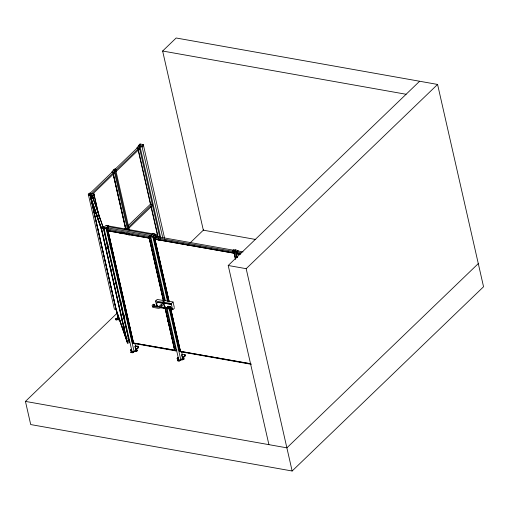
<?xml version="1.0" encoding="UTF-8"?>
<svg xmlns="http://www.w3.org/2000/svg" width="509" height="509" viewBox="0 0 509 509"><rect width="100%" height="100%" fill="white"/><g stroke="black" fill="none" stroke-linecap="round" stroke-linejoin="round"><path stroke-width="0.76" d="M171.056 307.487L170.49 308.448L171.056 307.487L170.483 306.692L169.669 306.545L168.81 308.149L169.128 307.837L167.995 308.002L167.423 307.207L167.983 306.246L168.797 306.393L169.37 307.188M167.983 306.246L167.423 307.207M169.427 307.194L169.669 306.545M118.215 316.776C117.325 318.042 118.349 320.517 120.003 320.422M118.285 316.967L117.929 317.845M130.368 350.326L130.902 349.728A0.662 0.337 -12.8 0 1 131.481 349.479M177.068 358.622L177.603 358.024A0.662 0.337 -12.8 0 1 178.5 357.776M116.434 169.332L114.913 170.311L113.66 172.475L112.031 172.182L113.284 170.025L114.805 169.039L116.434 169.332L116.523 169.72M139.943 146.223L138.69 148.386L137.061 148.094L138.314 145.937L139.943 146.223L160.653 237.385M160.787 307.239L163.682 307.754L165.317 306.558M255.785 239.497L203.333 230.183L162.632 51.021L176.159 37.997L437.581 84.437L483.55 286.758L292.141 471.003L30.712 424.563L25.45 401.404L117.439 312.857M138.849 146.376L138.62 145.37L140.051 143.996L143.309 144.575L164.572 238.174M89.711 193.668L112.75 171.495M115.301 169.039L137.774 147.406M140.121 147.006L90.068 195.189L88.439 194.896M138.62 145.37L141.877 145.949L143.309 144.575M92.721 193.993L114.633 172.901M116.058 171.527L139.657 148.813M143.538 145.574L142.106 146.955L139.498 146.49M135.763 349.938L135 346.591L135.502 346.107L138.372 346.317L138.626 347.431L133.078 352.521A0.662 0.337 -12.8 0 1 132.181 352.769L131.093 352.572A0.662 0.337 -12.8 0 1 130.908 352.133L131.946 351.134L103.842 227.44L105.987 225.372L108.162 225.761L108.741 228.306M103.842 227.44L106.012 227.828L108.162 225.761M108.385 226.766L106.241 228.827L104.071 228.446M106.566 228.885L107.641 227.854L151.084 235.572L150.009 236.602L106.566 228.885L132.544 343.212L175.987 350.93L177.056 349.899M108.729 228.051L107.653 229.082L133.632 343.41M165.253 308.486L174.74 350.23L133.364 343.002L108.003 230.806L149.271 238.136L163.497 300.755M107.068 245.949L108.194 244.867M119.99 233.51L121.117 232.428M124.482 229.184L125.608 228.102L127.237 228.388L126.111 229.47M128.16 225.646L150.639 204.014L152.267 204.3L128.669 227.014M107.571 247.317L108.697 246.235M122.179 233.256L123.305 232.174M107.825 248.437L108.951 247.355M122.993 233.835L124.12 232.753M128.923 228.127L152.515 205.42M149.996 235.381L148.927 236.411L163.669 301.296M165.323 300.787L150.543 235.737L152.687 233.669L154.857 234.057L155.086 235.063L152.942 237.124L150.772 236.742M107.895 230.908L149.271 238.136M150.543 235.737L152.713 236.119L154.857 234.057M153.311 236.437L154.38 235.406L156.734 236.577L155.659 237.608L153.311 236.437L168.053 301.334M156.708 237.207L156.072 234.42L155.36 235.107L155.678 236.5M155.569 237.219L156.645 236.182M154.812 239.243L234.204 253.221L154.812 239.243L169.039 301.862M119.927 302.556L121.053 301.474M120.436 303.924L121.556 302.842M121.441 309.008L122.586 307.907M187.719 245.211L188.864 244.11M190.01 243.009L203.721 229.807M155.569 301.016L157.217 299.438L164.273 300.692L162.632 302.27L155.569 301.016L156.791 306.386M153.801 306.303L154.59 305.546L154.335 304.433L153.553 305.19A0.662 0.337 -12.8 0 0 153.737 305.629L158.407 306.456A0.662 0.337 -12.8 0 0 159.304 306.208L161.003 304.573L162.091 304.77L162.346 305.884L160.647 307.519A1.985 1.005 -12.8 0 1 157.943 308.263L153.273 307.43A1.985 1.005 -12.8 0 1 152.401 306.666M173.047 301.983L171.399 303.561L171.584 304.376L163.453 303.033L162.956 302.066L164.604 300.482L173.047 301.983L174.269 307.347M158.458 306.66A2.685 1.775 46.1 0 1 156.568 303.898A2.685 1.775 46.1 0 1 158.312 302.467L162.651 303.237L162.632 302.27M162.091 304.77L160.392 306.405A1.985 1.005 -12.8 0 1 157.688 307.143L153.018 306.316A1.985 1.005 -12.8 0 1 152.465 304.993L153.254 304.236L154.335 304.433M162.651 303.237L163.224 303.79L164.127 302.925M163.682 307.754L164.025 308.409L159.788 307.652M171.584 304.376L163.847 303.179L165.037 307.544L164.426 307.328L164.35 308.2L172.799 309.701L174.441 308.117M167.665 306.558L168.797 306.393M169.344 306.857L170.483 306.692M133.364 343.002L174.74 350.23M232.677 250.912L233.752 249.881L235.832 249.874L238.187 251.045L237.111 252.076L234.764 250.905L232.677 250.912L232.766 251.306L233.752 249.881M164.878 307.697L172.615 308.893L172.799 309.701M135 346.591L135.718 346.152L138.372 346.317M235.832 249.874L234.764 250.905L236.341 257.872M237.022 251.688L238.097 250.651M131.43 349.257A0.662 0.337 -12.8 0 0 130.851 349.505C129.388 351.91 135.852 352.381 137.309 350.866A0.662 0.337 -12.8 0 0 137.125 350.427L135.496 349.925L138.359 347.17M138.626 347.431L135.979 349.976L135.222 346.629M237.143 257.573L236.265 253.711L240.089 254.265M268.917 444.656L228.217 265.494L419.626 81.249M228.217 265.494L246.171 268.682L437.581 84.437M170.795 309.593L180.281 351.337L250.345 363.661M182.464 358.234L181.7 354.888L182.203 354.404L185.072 354.608L185.327 355.727L182.68 358.272L181.917 354.926L182.203 354.404M178.449 357.553A0.662 0.337 -12.8 0 0 177.552 357.802C176.101 360.187 182.54 360.716 184.01 359.163A0.662 0.337 -12.8 0 0 183.825 358.718L182.197 358.215L185.06 355.467M185.327 355.727L179.779 360.817A0.662 0.337 -12.8 0 1 178.882 361.066L177.794 360.868A0.662 0.337 -12.8 0 1 177.609 360.429L178.646 359.43L167.073 308.505M478.288 263.598L286.879 447.844L25.45 401.404M116.039 309.517L114.41 309.224L88.261 194.114L89.775 193.134L91.404 193.42L91.493 193.808M88.261 194.114L89.889 194.406L91.404 193.42M99.713 218.94L93.79 193.515L89.947 194.502L118.482 319.467L116.625 319.945A0.662 0.337 -12.8 0 1 115.874 319.792L115.607 318.933A0.662 0.337 -12.8 0 1 116.141 318.449L117.999 317.972M90.379 195.774L94.229 194.788M90.538 196.309L92.466 195.819L93.077 197.867L91.156 198.364L90.538 196.309L116.529 311.578L127.174 342.01L101.705 229.909L91.257 199.433L101.514 229.96L126.983 342.054M91.066 197.969L92.988 197.479M103.003 226.69L103.092 227.078L101.17 227.568L101.081 227.179L103.003 226.69L103.352 227.561L129.502 342.672L127.581 343.168L116.695 311.419M101.081 227.179L101.425 228.057L103.352 227.561M118.432 319.245L116.574 319.722A0.662 0.337 -12.8 0 1 115.823 319.569M123.197 318.023L124.66 317.648M123.248 318.246L124.82 317.845M123.509 318.316L124.864 317.972M119.952 320.199L118.552 319.595M162.632 51.021L406.099 94.267M136.972 147.705L138.601 147.992M113.284 170.025L114.913 170.311L128.433 229.807M111.942 171.794L113.571 172.087M90.952 193.713L89.775 193.134M106.661 225.64L156.072 234.42M108.258 226.74L152.274 234.56M155.283 236.316L234.146 250.326M237.843 250.982L243.041 251.904M153.489 237.219L241.228 252.808M107.908 230.195L149.175 237.525M154.825 238.53L234.108 252.61M236.278 252.998L240.738 253.787M236.265 253.711L239.981 254.373M162.956 302.066L171.399 303.561M162.816 303.084L158.471 302.308A2.685 1.775 46.1 0 0 156.785 304.178M163.224 303.79L163.605 303.86L164.413 307.43M165.794 307.678L172.615 308.893M161.671 307.213L163.841 307.595M167.563 321.713L169.013 321.974M180.281 351.337L251.013 363.903M251.281 364.304L179.461 351.547L169.809 309.065M185.072 354.608L185.111 355.689M135.496 349.925L137.074 350.198A0.662 0.337 -12.8 0 1 137.258 350.644L136.183 351.305L134.064 351.299L133.027 352.298A0.662 0.337 -12.8 0 1 132.13 352.546L131.042 352.349A0.662 0.337 -12.8 0 1 130.858 351.91L131.895 350.911L130.425 350.287M182.197 358.215L183.774 358.495A0.662 0.337 -12.8 0 1 183.959 358.94L182.884 359.602L180.765 359.596L179.728 360.595A0.662 0.337 -12.8 0 1 178.831 360.836L177.743 360.646A0.662 0.337 -12.8 0 1 177.558 360.207L178.595 359.208L177.094 358.559M122.586 314.282L124.037 314.696M123.019 315.548L124.47 315.968M123.063 315.675L124.514 316.095M170.159 306.997L170.731 307.799M168.479 306.698L169.675 308.301M94.019 194.521L94.458 195.787L90.608 196.773L90.176 195.507M92.644 196.601L103.531 228.35L101.603 228.84L90.717 197.091M93.115 198.351L103.562 228.827M91.187 198.841L101.641 229.317M109.289 264.247L109.798 265.736M110.816 268.707L111.84 271.679M115.403 282.088L116.173 284.321M113.482 282.578L114.245 284.811M121.893 320.11L122.402 321.599M123.681 325.315L124.444 327.541M128.013 337.951L129.031 340.922M128.007 338.32L129.502 342.672M116.656 310.935L127.11 341.418M246.171 268.682L292.141 471.003M237.448 252.394L237.798 253.94M236.023 251.885L237.251 257.471M233.854 251.497L235.432 258.636M234.095 253.323L235.502 259.507M164.922 239.72L165.272 241.26M141.877 145.949L162.791 238.008M140.051 143.996L140.28 144.995M139.402 147.693L159.762 237.302M160.112 238.848L160.462 240.394M138.302 149.722L150.753 204.745M151.116 206.113L158.127 237.219M158.477 238.766L158.827 240.312M138.117 149.831L150.588 204.72M150.938 206.266L157.962 237.188M171.425 304.528L172.449 309.046M181.56 351.579L182.26 354.665M154.571 237.417L169.141 301.532M170.897 309.256L180.549 351.738M154.921 239.141L169.147 301.761M170.903 309.491L180.39 351.235M152.713 236.119L167.493 301.169M169.249 308.887L180.816 359.818M164.604 300.482L164.744 301.112M150.009 236.602L164.579 300.717M166.335 308.448L175.987 350.93M165.247 308.25L174.899 350.739M149.162 238.237L163.389 300.857M164.973 307.818L174.632 350.332M115.81 170.407L129.324 229.89M114.805 169.039L114.894 169.433M129.305 233.669L129.661 235.215M114.379 171.787L127.543 229.724M128.414 233.586L128.771 235.126M113.272 173.811L125.736 228.662M113.252 173.951L125.551 228.064M113.265 174.695L125.386 228.038M138.155 346.279L138.41 347.392M134.86 343.282L135.559 346.368M108.003 230.806L133.473 342.901M106.012 227.828L134.115 351.522M103.308 227.714L129.286 342.042M106.025 246.719L106.553 249.035M93.79 193.515L99.102 216.898M101.425 228.057L127.581 343.168M92.861 197.237L93.739 201.1M96.723 214.232L97.244 216.548M92.466 195.819L93.516 200.463M89.889 194.406L118.05 318.195L116.192 318.672A0.662 0.337 -12.8 0 0 115.658 319.156M157.79 305.89A2.685 1.775 46.1 0 1 157.147 305.069"/></g></svg>
